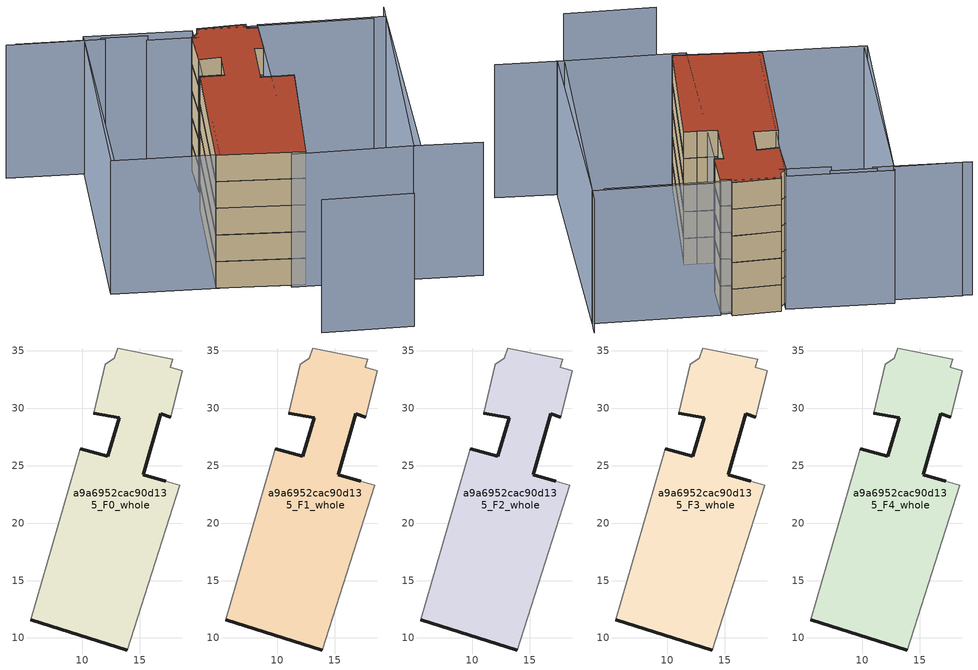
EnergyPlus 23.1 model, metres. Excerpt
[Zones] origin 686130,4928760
a9a6952cac90d135_F0_whole
 floor ground (EU_floor_Construction): 13.93,8.95 18.51,23.31 17.27,23.62 15.32,24.19 16.84,29.51 17.7,29.23 18.72,33.25 17.68,33.56 17.88,34.27 13.11,35.24 12.8,34.36 12.01,33.83 11,29.54 13.24,29.17 12.24,25.82 9.83,26.46 5.53,11.6 z0
 wall outside (EU_wall_Construction): 17.7,29.23 16.84,29.51 15.32,24.19 17.27,23.62 / 13.93,8.95 5.53,11.6 / 9.83,26.46 12.24,25.82 13.24,29.17 11,29.54 z0:3
 wall adiabatic (EU_wall_Construction): 17.27,23.62 18.51,23.31 13.93,8.95 / 5.53,11.6 9.83,26.46 / 11,29.54 12.01,33.83 12.8,34.36 13.11,35.24 17.88,34.27 17.68,33.56 18.72,33.25 17.7,29.23 z0:3
a9a6952cac90d135_F1_whole
 floor to a9a6952cac90d135_F0_whole (EU_floor_Construction): 13.93,8.95 18.51,23.31 17.26,23.62 15.32,24.19 16.84,29.51 17.7,29.23 18.72,33.25 17.68,33.56 17.88,34.27 13.11,35.24 12.8,34.36 12.01,33.83 11,29.54 13.24,29.17 12.24,25.82 9.83,26.46 5.53,11.6 z3
 wall outside (EU_wall_Construction): 17.7,29.23 16.84,29.51 15.32,24.19 17.27,23.62 / 13.93,8.95 5.53,11.6 / 9.83,26.46 12.24,25.82 13.24,29.17 11,29.54 z3:6
 wall adiabatic (EU_wall_Construction): 17.27,23.62 18.51,23.31 13.93,8.95 / 5.53,11.6 9.83,26.46 / 11,29.54 12.01,33.83 12.8,34.36 13.11,35.24 17.88,34.27 17.68,33.56 18.72,33.25 17.7,29.23 z3:6
a9a6952cac90d135_F2_whole
 floor to a9a6952cac90d135_F1_whole (EU_floor_Construction): 13.93,8.95 18.51,23.31 17.26,23.62 15.32,24.19 16.84,29.51 17.7,29.23 18.72,33.25 17.68,33.56 17.88,34.27 13.11,35.24 12.8,34.36 12.01,33.83 11,29.54 13.24,29.17 12.24,25.82 9.83,26.46 5.53,11.6 z6
 wall outside (EU_wall_Construction): 17.7,29.23 16.84,29.51 15.32,24.19 17.27,23.62 / 13.93,8.95 5.53,11.6 / 9.83,26.46 12.24,25.82 13.24,29.17 11,29.54 z6:9
 wall adiabatic (EU_wall_Construction): 17.27,23.62 18.51,23.31 13.93,8.95 / 5.53,11.6 9.83,26.46 / 11,29.54 12.01,33.83 12.8,34.36 13.11,35.24 17.88,34.27 17.68,33.56 18.72,33.25 17.7,29.23 z6:9
a9a6952cac90d135_F3_whole
 floor to a9a6952cac90d135_F2_whole (EU_floor_Construction): 13.93,8.95 18.51,23.31 17.26,23.62 15.32,24.19 16.84,29.51 17.7,29.23 18.72,33.25 17.68,33.56 17.88,34.27 13.11,35.24 12.8,34.36 12.01,33.83 11,29.54 13.24,29.17 12.24,25.82 9.83,26.46 5.53,11.6 z9
 wall outside (EU_wall_Construction): 17.7,29.23 16.84,29.51 15.32,24.19 17.27,23.62 / 13.93,8.95 5.53,11.6 / 9.83,26.46 12.24,25.82 13.24,29.17 11,29.54 z9:12
 wall adiabatic (EU_wall_Construction): 17.27,23.62 18.51,23.31 13.93,8.95 / 5.53,11.6 9.83,26.46 / 11,29.54 12.01,33.83 12.8,34.36 13.11,35.24 17.88,34.27 17.68,33.56 18.72,33.25 17.7,29.23 z9:12
a9a6952cac90d135_F4_whole
 floor to a9a6952cac90d135_F3_whole (EU_floor_Construction): 13.93,8.95 18.51,23.31 17.26,23.62 15.32,24.19 16.84,29.51 17.7,29.23 18.72,33.25 17.68,33.56 17.88,34.27 13.11,35.24 12.8,34.36 12.01,33.83 11,29.54 13.24,29.17 12.24,25.82 9.83,26.46 5.53,11.6 z12
 wall outside (EU_wall_Construction): 17.7,29.23 16.84,29.51 15.32,24.19 17.27,23.62 / 13.93,8.95 5.53,11.6 / 9.83,26.46 12.24,25.82 13.24,29.17 11,29.54 z12:15
 wall adiabatic (EU_wall_Construction): 17.27,23.62 18.51,23.31 13.93,8.95 / 5.53,11.6 9.83,26.46 / 11,29.54 12.01,33.83 12.8,34.36 13.11,35.24 17.88,34.27 17.68,33.56 18.72,33.25 17.7,29.23 z12:15
 roof outside (EU_roof_Construction): 17.88,34.27 17.68,33.56 18.72,33.25 17.7,29.23 16.84,29.51 15.32,24.19 17.27,23.62 18.51,23.31 13.93,8.95 5.53,11.6 9.83,26.46 12.24,25.82 13.24,29.17 11,29.54 12.01,33.83 12.8,34.36 13.11,35.24 z15
shading: 11.82,-0.33 20.66,-2.57 / -4.4,39.01 2.08,37.27 / 2.08,37.27 -4.01,14.62 / 30.63,4.16 24.09,6.03 / 24.09,6.03 31.61,32.26 / 29.86,30.63 13.06,35.04 / 12.64,33.58 7.71,34.97 / 8.12,35.74 3.73,37 / 4.04,36.65 -5.37,39.22 / 31.12,30.56 24.76,5.86 / 24.76,5.86 12.48,9.02 / 12.48,9.02 18.84,33.72 / 18.84,33.72 31.12,30.56 / -4.42,14.42 2.24,37.94 / 2.24,37.94 12.55,35.02 / 12.55,35.02 5.89,11.5 / 5.89,11.5 -4.42,14.42 z0:15
[Building]
EU S2 Campaign: North Axis=0; Terrain=City; Solar Distribution=FullExterior
[Site:Location]
Bologna: Latitude=44.5; Longitude=11.25; Time Zone=1; Elevation=37
[SizingPeriod:WeatherFileDays]
AnnualSizingPeriod: Begin Month=1; Begin Day of Month=1; End Month=12; End Day of Month=31; Day of Week for Start Day=Monday; Use Weather File Daylight Saving Period=No; Use Weather File Rain and Snow Indicators=No
[MATERIAL]
EU_InternalMass_Material: Roughness=MediumRough; Thickness=0.1; Conductivity=1; Density=1800; Specific Heat=900; Thermal Absorptance=0.9; Solar Absorptance=0.7; Visible Absorptance=0.7
[MATERIAL:NOMASS] Roughness=MediumRough; Thermal Absorptance=0.9; Solar Absorptance=0.7; Visible Absorptance=0.7
Name | Thermal Resistance
EU_wall_NoMass | 0.905828
EU_roof_NoMass | 0.37593
EU_floor_NoMass | 0.67114
[CONSTRUCTION]
EU_wall_Construction: EU_wall_NoMass
EU_roof_Construction: EU_roof_NoMass
EU_floor_Construction: EU_floor_NoMass
EU_InternalMass_Construction: EU_InternalMass_Material
[ZONE] Type=1; Multiplier=1; Ceiling Height=autocalculate; Floor Area=autocalculate; Part of Total Floor Area=Yes
Name | Volume
a9a6952cac90d135_F0_whole | 562.801
a9a6952cac90d135_F1_whole; a9a6952cac90d135_F2_whole; a9a6952cac90d135_F3_whole; a9a6952cac90d135_F4_whole | 562.802
[INTERNALMASS] Construction=EU_InternalMass_Construction; Surface Area=187.6
Name | Zone or ZoneList
a9a6952cac90d135_F0_whole_EU_InternalMass | a9a6952cac90d135_F0_whole
a9a6952cac90d135_F1_whole_EU_InternalMass | a9a6952cac90d135_F1_whole
a9a6952cac90d135_F2_whole_EU_InternalMass | a9a6952cac90d135_F2_whole
a9a6952cac90d135_F3_whole_EU_InternalMass | a9a6952cac90d135_F3_whole
a9a6952cac90d135_F4_whole_EU_InternalMass | a9a6952cac90d135_F4_whole
[OTHEREQUIPMENT] Fuel Type=Electricity; Design Level Calculation Method=Watts/Area; Power per Zone Floor Area=1; Fraction Latent=0; Fraction Radiant=0; Fraction Lost=0; Carbon Dioxide Generation Rate=0; EndUse Subcategory=EU_Step8_InternalGains
Name | Zone or ZoneList or Space or SpaceList | Schedule
EU_Step8_InternalGain_a9a6952cac90d135_F0_whole_f000 | a9a6952cac90d135_F0_whole | EU_Step8_GainSchedule_a9a6952cac90d135_F0_whole_f000
EU_Step8_InternalGain_a9a6952cac90d135_F1_whole_f000 | a9a6952cac90d135_F1_whole | EU_Step8_GainSchedule_a9a6952cac90d135_F1_whole_f000
EU_Step8_InternalGain_a9a6952cac90d135_F2_whole_f000 | a9a6952cac90d135_F2_whole | EU_Step8_GainSchedule_a9a6952cac90d135_F2_whole_f000
EU_Step8_InternalGain_a9a6952cac90d135_F3_whole_f000 | a9a6952cac90d135_F3_whole | EU_Step8_GainSchedule_a9a6952cac90d135_F3_whole_f000
EU_Step8_InternalGain_a9a6952cac90d135_F4_whole_f000 | a9a6952cac90d135_F4_whole | EU_Step8_GainSchedule_a9a6952cac90d135_F4_whole_f000
[ZONEVENTILATION:DESIGNFLOWRATE] Schedule=EU_AlwaysOn; Design Flow Rate Calculation Method=AirChanges/Hour; Air Changes per Hour=0.73129; Ventilation Type=Natural; Fan Pressure Rise=0; Fan Total Efficiency=1; Constant Term Coefficient=1; Temperature Term Coefficient=0; Velocity Term Coefficient=0; Velocity Squared Term Coefficient=0; Minimum Indoor Temperature=-100; Maximum Indoor Temperature=100; Delta Temperature=-100; Minimum Outdoor Temperature=-100; Maximum Outdoor Temperature=100; Maximum Wind Speed=40
Name | Zone or ZoneList or Space or SpaceList
EU_ConstantAir_a9a6952cac90d135_F0_whole | a9a6952cac90d135_F0_whole
EU_ConstantAir_a9a6952cac90d135_F1_whole | a9a6952cac90d135_F1_whole
EU_ConstantAir_a9a6952cac90d135_F2_whole | a9a6952cac90d135_F2_whole
EU_ConstantAir_a9a6952cac90d135_F3_whole | a9a6952cac90d135_F3_whole
EU_ConstantAir_a9a6952cac90d135_F4_whole | a9a6952cac90d135_F4_whole
[HVACTEMPLATE:THERMOSTAT] Constant Heating Setpoint=20; Constant Cooling Setpoint=50
EU_HeatOnly_a9a6952cac90d135_F0_whole; EU_HeatOnly_a9a6952cac90d135_F1_whole; EU_HeatOnly_a9a6952cac90d135_F2_whole; EU_HeatOnly_a9a6952cac90d135_F3_whole; EU_HeatOnly_a9a6952cac90d135_F4_whole
[HVACTEMPLATE:ZONE:IDEALLOADSAIRSYSTEM] System Availability Schedule=EU_AlwaysOn; Maximum Heating Supply Air Temperature=50; Minimum Cooling Supply Air Temperature=13; Maximum Heating Supply Air Humidity Ratio=0.0156; Minimum Cooling Supply Air Humidity Ratio=0.0077; Heating Limit=NoLimit; Cooling Limit=NoLimit; Heating Availability Schedule=EU_AlwaysOn; Cooling Availability Schedule=EU_CoolingOff; Dehumidification Control Type=ConstantSensibleHeatRatio; Cooling Sensible Heat Ratio=0.7; Dehumidification Setpoint=60; Humidification Control Type=None; Humidification Setpoint=30; Outdoor Air Method=None; Outdoor Air Flow Rate per Person=0.00944; Outdoor Air Flow Rate per Zone Floor Area=0; Outdoor Air Flow Rate per Zone=0; Demand Controlled Ventilation Type=None; Outdoor Air Economizer Type=NoEconomizer; Heat Recovery Type=None; Sensible Heat Recovery Effectiveness=0.7; Latent Heat Recovery Effectiveness=0.65
Name | Template Thermostat
a9a6952cac90d135_F0_whole | EU_HeatOnly_a9a6952cac90d135_F0_whole
a9a6952cac90d135_F1_whole | EU_HeatOnly_a9a6952cac90d135_F1_whole
a9a6952cac90d135_F2_whole | EU_HeatOnly_a9a6952cac90d135_F2_whole
a9a6952cac90d135_F3_whole | EU_HeatOnly_a9a6952cac90d135_F3_whole
a9a6952cac90d135_F4_whole | EU_HeatOnly_a9a6952cac90d135_F4_whole
[SIZING:ZONE] Zone Cooling Design Supply Air Temperature Input Method=SupplyAirTemperature; Zone Cooling Design Supply Air Temperature=13; Zone Heating Design Supply Air Temperature Input Method=SupplyAirTemperature; Zone Heating Design Supply Air Temperature=50; Zone Cooling Design Supply Air Humidity Ratio=0.008; Zone Heating Design Supply Air Humidity Ratio=0.008; Cooling Design Air Flow Method=DesignDay; Cooling Design Air Flow Rate=0; Cooling Minimum Air Flow per Zone Floor Area=0.000762; Cooling Minimum Air Flow=0; Cooling Minimum Air Flow Fraction=0.2; Heating Design Air Flow Method=DesignDay; Heating Design Air Flow Rate=0; Heating Maximum Air Flow per Zone Floor Area=0.002032; Heating Maximum Air Flow=0.141576; Heating Maximum Air Flow Fraction=0.3; Account for Dedicated Outdoor Air System=No; Dedicated Outdoor Air System Control Strategy=NeutralSupplyAir; Dedicated Outdoor Air Low Setpoint Temperature for Design=autosize; Dedicated Outdoor Air High Setpoint Temperature for Design=autosize; Zone Load Sizing Method=Sensible Load Only No Latent Load; Zone Latent Cooling Design Supply Air Humidity Ratio Input Method=HumidityRatioDifference; Zone Cooling Design Supply Air Humidity Ratio Difference=0.005; Zone Latent Heating Design Supply Air Humidity Ratio Input Method=HumidityRatioDifference; Zone Humidification Design Supply Air Humidity Ratio Difference=0.005
a9a6952cac90d135_F0_whole; a9a6952cac90d135_F1_whole; a9a6952cac90d135_F2_whole; a9a6952cac90d135_F3_whole; a9a6952cac90d135_F4_whole
[SCHEDULE:CONSTANT]
Name | Hourly Value
EU_AlwaysOn | 1
EU_CoolingOff | 0
[SCHEDULE:FILE] Column Number=1; Rows to Skip at Top=0; Number of Hours of Data=8760; Column Separator=Comma; Interpolate to Timestep=No; Minutes per Item=60; Adjust Schedule for Daylight Savings=Yes
Name | File
EU_Step8_GainSchedule_a9a6952cac90d135_F0_whole_f000 | ../../schedules/a9a6952cac90d135/a9a6952cac90d135_F0_whole_f000_gain.csv
EU_Step8_GainSchedule_a9a6952cac90d135_F1_whole_f000 | ../../schedules/a9a6952cac90d135/a9a6952cac90d135_F1_whole_f000_gain.csv
EU_Step8_GainSchedule_a9a6952cac90d135_F2_whole_f000 | ../../schedules/a9a6952cac90d135/a9a6952cac90d135_F2_whole_f000_gain.csv
EU_Step8_GainSchedule_a9a6952cac90d135_F3_whole_f000 | ../../schedules/a9a6952cac90d135/a9a6952cac90d135_F3_whole_f000_gain.csv
EU_Step8_GainSchedule_a9a6952cac90d135_F4_whole_f000 | ../../schedules/a9a6952cac90d135/a9a6952cac90d135_F4_whole_f000_gain.csv
